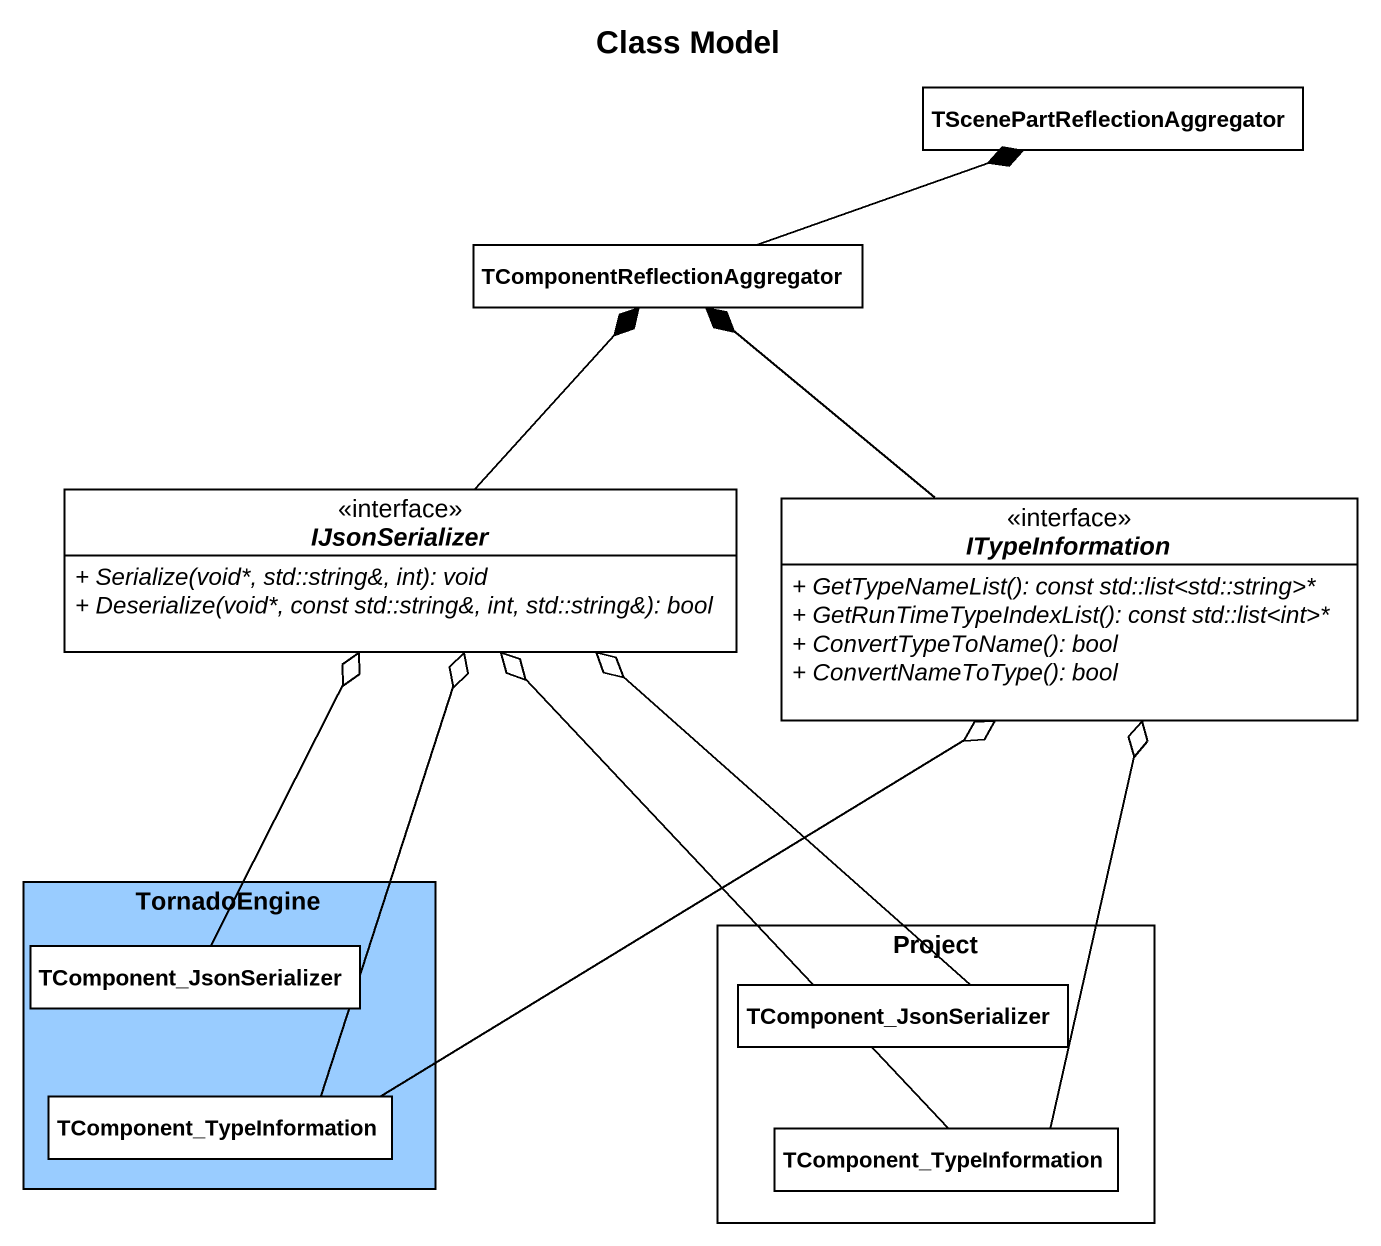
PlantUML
@startuml
title Class Model
hide circle
hide empty members
skinparam classAttributeIconSize 0
class "TScenePartReflectionAggregator" as TScenePartReflectionAggregat
class "TComponentReflectionAggregator" as TComponentReflectionAggregat
interface IJsonSerializer {
  {abstract} + Serialize(void*, std::string&, int): void
  {abstract} + Deserialize(void*, const std::string&, int, std::string&): bool
}
interface ITypeInformation {
  {abstract} + GetTypeNameList(): const std::list<std::string>*
  {abstract} + GetRunTimeTypeIndexList(): const std::list<int>*
  {abstract} + ConvertTypeToName(): bool
  {abstract} + ConvertNameToType(): bool
}
rectangle TornadoEngine #99CCFF {
  class TComponent_JsonSerializer
  class TComponent_TypeInformation
}
rectangle Project #FFFFFF {
  class "TComponent_JsonSerializer" as TComponent_JsonSerializer_2
  class "TComponent_TypeInformation" as TComponent_TypeInformation_2
}
TComponentReflectionAggregat -right-* TScenePartReflectionAggregat
IJsonSerializer -up-* TComponentReflectionAggregat
ITypeInformation -up-* TComponentReflectionAggregat
TComponent_JsonSerializer -up-o IJsonSerializer
TComponent_JsonSerializer_2 -up-o IJsonSerializer
TComponent_TypeInformation -up-o IJsonSerializer
TComponent_TypeInformation -up-o ITypeInformation
TComponent_TypeInformation_2 -up-o IJsonSerializer
TComponent_TypeInformation_2 -up-o ITypeInformation
@enduml
